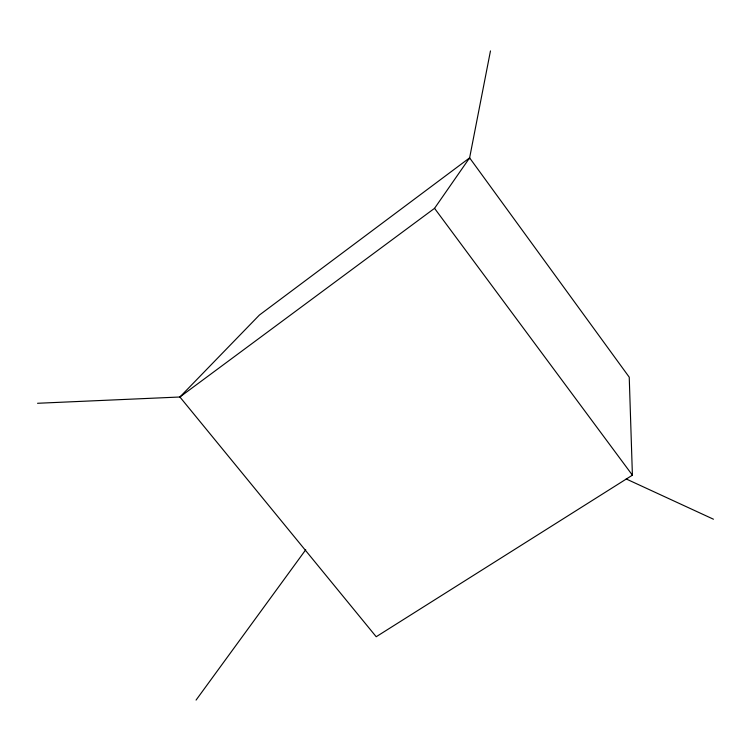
<?xml version="1.0" encoding="UTF-8"?>
<svg xmlns="http://www.w3.org/2000/svg" width="751" height="751" viewBox="0 0 751 751"><rect width="100%" height="100%" fill="white"/><g stroke="black" fill="none" stroke-linecap="round" stroke-linejoin="round"><path stroke-width="1.13" d="M469.422 158.846L490.469 50.918M179.902 396.997L434.547 208.327L469.61 157.87L629.235 377.171L632.408 475.176L376.204 636.735L179.902 396.997L259.386 315.063L469.61 157.87M196.067 700.082L305.741 549.751M37.55 403.278L180.381 396.979M626.193 478.96L713.45 519.213M434.547 208.327L632.408 475.176"/></g></svg>
